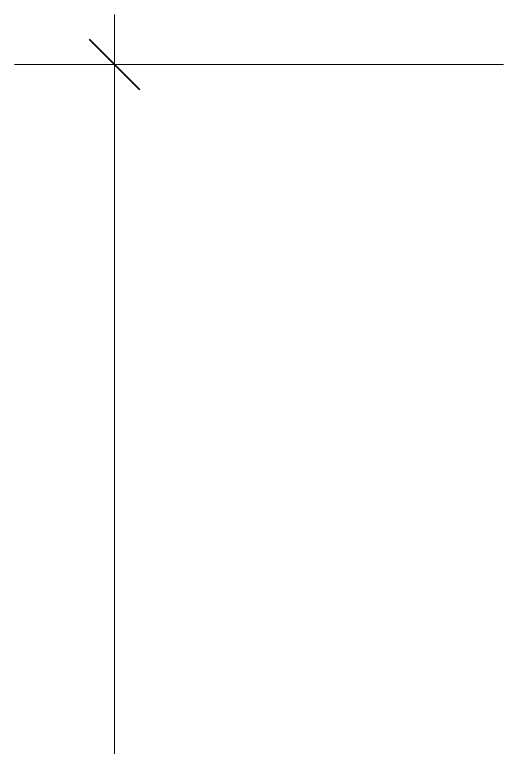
# Model space of a CAD drawing. Header units: inches. Extents: x -6061 to 13621, y -296 to 7483.
# Drawn here: x 12024.06 to 12046, y -60.13 to -27.21 of the extents above; entities that cross this region are included whole.
import ezdxf

# ---------------------------------------------------------------- set-up
doc = ezdxf.new("R2010")
doc.units = ezdxf.units.IN
doc.header["$MEASUREMENT"] = 0
doc.layers.get('0').update_dxf_attribs({"linetype": 'CONTINUOUS'})

msp = doc.modelspace()

# ---------------------------------------------------------------- linework, layer by layer
at = {"color": 7, "linetype": 'Continuous', "lineweight": 9, "true_color": 0x000007}
for p, q in [((12028.54216, -27.21259), (12028.54216, -123.80173)), ((12028.54216, -29.45513), (12024.05709, -29.45513)), ((12028.54216, -29.45513), (12046.00189, -29.45513))]:
    msp.add_line(p, q, dxfattribs=at)
at = {"color": 7, "linetype": 'Continuous', "lineweight": 40, "true_color": 0x000007}
for q in [(12027.4209, -28.33386), (12029.66343, -30.57639)]:
    msp.add_line((12028.54216, -29.45513), q, dxfattribs=at)

doc.saveas('drawing.dxf')
